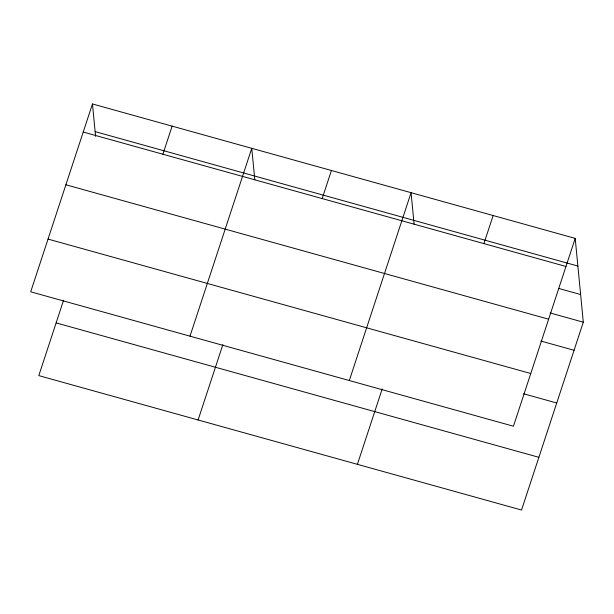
<?xml version="1.0" encoding="UTF-8"?>
<svg xmlns="http://www.w3.org/2000/svg" width="614" height="614" viewBox="0 0 614 614"><rect width="100%" height="100%" fill="white"/><g stroke="black" fill="none" stroke-linecap="round" stroke-linejoin="round"><path stroke-width="0.92" d="M92.461 103.958L30.7 291.803L513.442 426.231L575.203 238.386L92.461 103.958L95.592 136.369M63.572 300.261L38.797 375.614L521.539 510.042L583.3 322.197L575.203 238.386M162.879 154.229L172.112 126.139M190.002 336.165L251.763 148.319L254.802 179.779M198.099 419.976L222.874 344.623M322.181 198.583L331.414 170.5M349.312 380.526L411.073 192.681L414.112 224.141M357.409 464.337L382.184 388.984M483.901 243.62L493.134 215.537M95.132 131.619L577.874 266.046M83.228 132.048L565.97 266.468M558.494 288.373L580.629 294.536M550.106 312.948L583.3 322.197M65.89 184.768L548.632 319.196M540.873 341.039L574.067 350.279M48.03 239.084L530.772 373.512M523.535 393.758L556.729 402.999M56.135 322.895L538.869 457.315"/></g></svg>
